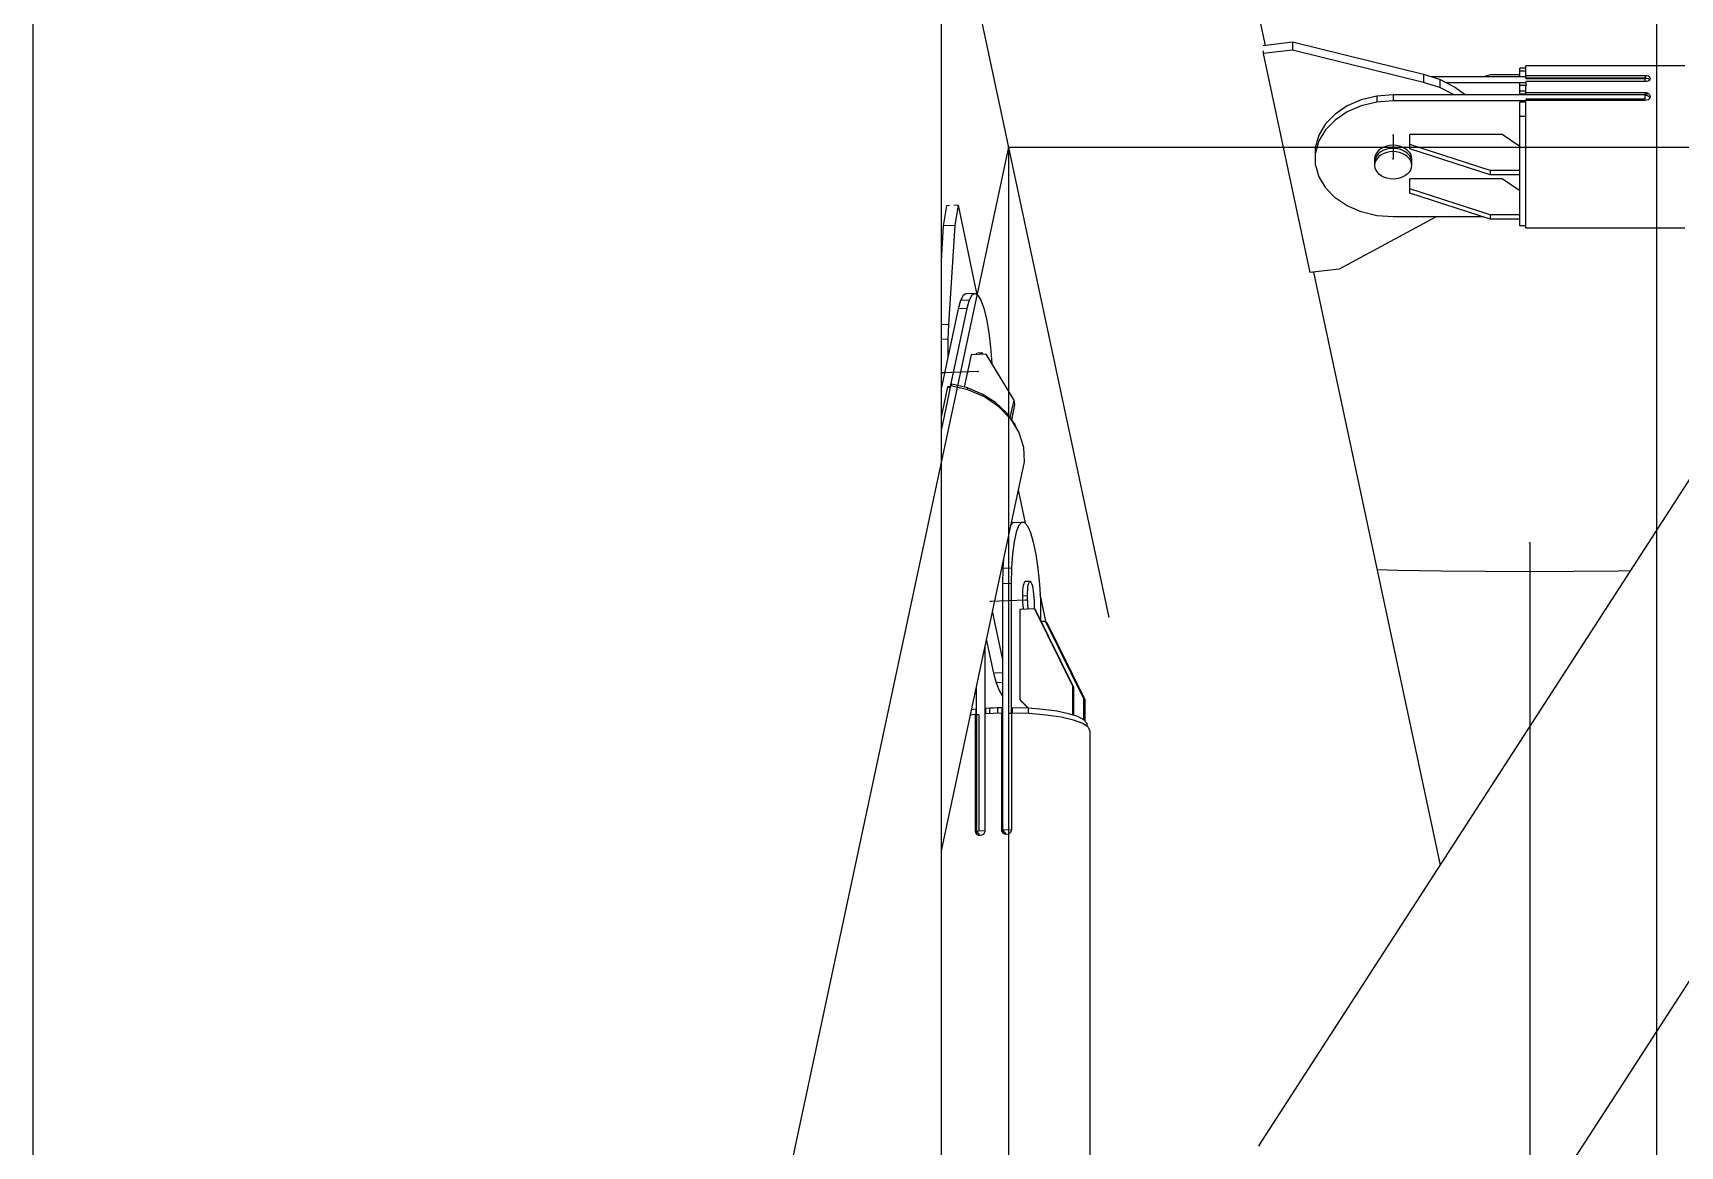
# Model space of a CAD drawing. Header units: millimetres. Extents: x 150209.93 to 150215.05, y 136675.65 to 136679.93.
# Drawn here: x 150211.281 to 150211.3363, y 136679.3194 to 136679.3568 of the extents above; entities that cross this region are included whole.
import ezdxf

# ---------------------------------------------------------------- set-up
doc = ezdxf.new("R2010")
doc.units = ezdxf.units.MM
doc.header["$LTSCALE"] = 0.25
for name, pattern in [('CENTER', [50.8, 31.75, -6.35, 6.35, -6.35]), ('XKITLINE00', [0]), ('XKITLINE02', [4, 2, -2])]:
    doc.linetypes.add(name, pattern=pattern)

# ---------------------------------------------------------------- blocks, each defined once
blk = doc.blocks.new('çatıı')
at = {"color": 8, "linetype": 'CENTER'}
for p, q in [((12015, 20197.81), (12015, 18543.85)), ((11840, 19282.77), (11840, 17654.86)), ((11840, 19020.27), (12015, 18200.27)), ((12370, 19020.27), (11840, 18200.27)), ((11992.05, 18612.28), (11992.05, 18608.27)), ((11927.5, 18610.27), (11840, 18200.27)), ((11927.5, 18610.27), (11927.5, 17790.27)), ((11927.5, 18610.27), (12282.5, 18610.27)), ((11922.38, 18572.61), (11916.48, 18572.36)), ((12015, 18543.85), (12015, 16877.2)), ((11930.44, 18534.26), (11924.55, 18534.02))]:
    blk.add_line(p, q, dxfattribs=at)
at = {"color": 116, "linetype": 'XKITLINE02', "true_color": 0x136734}
for p, q in [((12037.69, 17642.74), (12037.7, 19342.25)), ((12037.16, 17641.93), (12037.17, 19341.44)), ((12036.31, 17854.51), (12036.31, 19043.1)), ((12036.31, 18461.98), (12036.31, 18546.05))]:
    blk.add_line(p, q, dxfattribs=at)
at = {"color": 7, "linetype": 'XKITLINE00'}
for p, q in [((12036.31, 18546.05), (12036.31, 18997.46)), ((12036.31, 18223.1), (12036.31, 18461.98))]:
    blk.add_line(p, q, dxfattribs=at)
at = {"color": 8, "linetype": 'XKITLINE00'}
for p, q in [((11916.2, 18985.02), (11916.2, 18415.51)), ((11763.8, 18857.43), (11763.8, 17654.86)), ((12202.42, 18803.05), (11969.49, 18442.66)), ((12240.5, 18777.89), (12007.57, 18417.51)), ((11948.68, 18729.96), (11970.59, 18627.31)), ((11975.18, 18627.85), (11970.24, 18627.27)), ((11970.24, 18627.27), (11970.24, 18627.24)), ((11975.18, 18626.51), (11970.24, 18625.93)), ((11970.24, 18626.39), (11970.24, 18625.93)), ((11970.24, 18625.93), (11978.08, 18589.21)), ((11997.17, 18622.45), (11975.18, 18627.85)), ((11975.18, 18627.85), (11975.18, 18626.51)), ((11997.17, 18621.11), (11975.18, 18626.51)), ((12013.35, 18622.02), (12013.35, 18623.48)), ((12014.35, 18623.48), (12013.35, 18623.48)), ((12014.35, 18622.97), (12013.35, 18622.97)), ((12014.35, 18622.02), (12014.35, 18623.9)), ((12041.01, 18623.9), (12014.35, 18623.9)), ((11997.17, 18622.45), (11997.17, 18621.11)), ((11999.9, 18621.57), (11997.17, 18622.45)), ((11999.9, 18620.23), (11997.17, 18621.11)), ((12014.35, 18622.02), (11998.5, 18622.02)), ((11999.9, 18621.57), (11999.9, 18620.23)), ((12002.37, 18620.33), (11999.9, 18621.57)), ((12002.32, 18619.01), (11999.9, 18620.23)), ((12014.35, 18621.02), (12000.99, 18621.02)), ((12004.17, 18619.01), (12002.37, 18620.33)), ((12008.35, 18622.39), (12007.21, 18622.02)), ((12013.35, 18622.39), (12008.35, 18622.39)), ((12014.35, 18621.01), (12013.35, 18621.01)), ((12013.35, 18619.01), (12013.35, 18621.01)), ((12014.35, 18620.58), (12013.35, 18620.58)), ((12034.35, 18622.23), (12014.35, 18622.23)), ((12014.35, 18622.02), (12014.35, 18621.72)), ((12034.35, 18621.83), (12014.35, 18621.83)), ((12034.35, 18621.72), (12014.35, 18621.72)), ((12034.35, 18621.24), (12014.35, 18621.24)), ((12014.35, 18621.24), (12014.35, 18620.42)), ((12014.35, 18619.01), (12014.35, 18620.42)), ((12034.62, 18622.2), (12034.35, 18622.23)), ((12034.35, 18622.23), (12034.35, 18621.83)), ((12034.35, 18621.24), (12034.35, 18621.83)), ((12034.62, 18621.74), (12034.35, 18621.76)), ((12034.62, 18621.27), (12034.35, 18621.24)), ((12034.85, 18622.14), (12034.62, 18622.2)), ((12034.85, 18621.69), (12034.62, 18621.74)), ((12034.85, 18621.34), (12034.62, 18621.27)), ((12035.04, 18622.03), (12034.85, 18622.14)), ((12034.89, 18621.68), (12034.85, 18621.69)), ((12035.04, 18621.45), (12034.85, 18621.34)), ((12035.04, 18621.59), (12034.89, 18621.68)), ((12035.04, 18622.03), (12035.16, 18621.89)), ((12035.16, 18621.59), (12035.04, 18621.45)), ((12035.04, 18621.59), (12035.1, 18621.52)), ((12035.16, 18621.89), (12035.2, 18621.74)), ((12035.2, 18621.74), (12035.16, 18621.59)), ((11986.73, 18618.17), (11984.35, 18617.15)), ((11989.33, 18618.8), (11986.73, 18618.17)), ((11989.33, 18617.8), (11986.73, 18617.17)), ((11992.05, 18619.01), (11989.33, 18618.8)), ((11989.33, 18618.8), (11989.33, 18617.8)), ((11992.05, 18618.01), (11989.33, 18617.8)), ((12034.35, 18619.01), (11992.05, 18619.01)), ((11992.05, 18619.01), (11992.05, 18618.01)), ((12014.35, 18618.01), (11992.05, 18618.01)), ((12014.35, 18619.64), (12013.35, 18619.64)), ((12014.35, 18619.13), (12013.35, 18619.13)), ((12014.35, 18617.78), (12013.35, 18617.78)), ((12013.35, 18606.35), (12013.35, 18617.78)), ((12034.35, 18619.37), (12014.35, 18619.37)), ((12014.35, 18619.13), (12014.35, 18619.01)), ((12034.35, 18618.31), (12014.35, 18618.31)), ((12014.35, 18618.31), (12014.35, 18618.08)), ((12034.35, 18618.08), (12014.35, 18618.08)), ((12014.35, 18596.65), (12014.35, 18618.08)), ((12034.35, 18619.37), (12034.35, 18619.01)), ((12034.62, 18619.34), (12034.35, 18619.37)), ((12034.35, 18618.08), (12034.35, 18619.01)), ((12034.62, 18618.89), (12034.35, 18618.92)), ((12034.62, 18618.14), (12034.35, 18618.08)), ((12034.62, 18619.34), (12034.62, 18618.89)), ((12034.85, 18619.25), (12034.62, 18619.34)), ((12034.85, 18618.8), (12034.62, 18618.89)), ((12034.85, 18618.21), (12034.62, 18618.14)), ((12035.04, 18619.11), (12034.85, 18619.25)), ((12035.04, 18618.66), (12034.85, 18618.8)), ((12035.04, 18618.35), (12034.85, 18618.21)), ((12035.04, 18619.11), (12035.16, 18618.93)), ((12035.04, 18618.66), (12035.14, 18618.51)), ((12035.16, 18618.53), (12035.04, 18618.35)), ((12035.16, 18618.93), (12035.2, 18618.73)), ((12035.2, 18618.73), (12035.16, 18618.53)), ((11982.32, 18615.79), (11980.71, 18614.14)), ((11982.32, 18614.79), (11980.71, 18613.14)), ((11984.35, 18617.15), (11982.32, 18615.79)), ((11984.35, 18616.15), (11982.32, 18614.79)), ((11986.73, 18617.17), (11984.35, 18616.15)), ((12014.35, 18615.4), (12013.35, 18615.4)), ((11979.59, 18612.28), (11979.03, 18610.29)), ((11980.71, 18614.14), (11979.59, 18612.28)), ((11980.71, 18613.14), (11979.59, 18611.28)), ((12010.35, 18612.36), (11994.85, 18612.36)), ((11994.85, 18609.94), (11994.85, 18612.36)), ((12013.35, 18610.35), (12010.35, 18612.36)), ((11979.59, 18611.28), (11979.03, 18609.29)), ((11979.03, 18607.25), (11979.03, 18610.29)), ((11989.14, 18609.06), (11989, 18608.67)), ((11989.37, 18609.42), (11989.14, 18609.06)), ((11989.68, 18609.75), (11989.37, 18609.42)), ((11989.68, 18609.22), (11989.37, 18608.89)), ((11989.68, 18609.22), (11989.37, 18608.89)), ((11990.06, 18610.03), (11989.68, 18609.75)), ((11990.06, 18609.5), (11989.68, 18609.22)), ((11990.06, 18609.5), (11989.68, 18609.22)), ((11990.06, 18608.96), (11989.68, 18608.68)), ((11990.5, 18610.26), (11990.06, 18610.03)), ((11990.5, 18609.73), (11990.06, 18609.5)), ((11990.5, 18609.73), (11990.06, 18609.5)), ((11990.5, 18609.19), (11990.06, 18608.96)), ((11990.99, 18610.43), (11990.5, 18610.26)), ((11990.99, 18609.9), (11990.5, 18609.73)), ((11990.99, 18609.9), (11990.5, 18609.73)), ((11990.99, 18609.36), (11990.5, 18609.19)), ((11991.51, 18610.54), (11990.99, 18610.43)), ((11991.51, 18610), (11990.99, 18609.9)), ((11991.51, 18610), (11990.99, 18609.9)), ((11991.51, 18609.47), (11990.99, 18609.36)), ((11992.05, 18610.57), (11991.51, 18610.54)), ((11992.05, 18610.04), (11991.51, 18610)), ((11992.05, 18610.04), (11991.51, 18610)), ((11992.05, 18609.5), (11991.51, 18609.47)), ((11992.05, 18610.57), (11992.05, 18610.04)), ((11992.59, 18610.54), (11992.05, 18610.57)), ((11992.59, 18610), (11992.05, 18610.04)), ((11992.59, 18610), (11992.05, 18610.04)), ((11992.05, 18610.04), (11992.05, 18609.5)), ((11992.59, 18609.47), (11992.05, 18609.5)), ((11993.11, 18610.43), (11992.59, 18610.54)), ((11993.11, 18609.9), (11992.59, 18610)), ((11993.11, 18609.9), (11992.59, 18610)), ((11993.11, 18609.36), (11992.59, 18609.47)), ((11993.6, 18610.26), (11993.11, 18610.43)), ((11993.6, 18609.73), (11993.11, 18609.9)), ((11993.6, 18609.73), (11993.11, 18609.9)), ((11993.6, 18609.19), (11993.11, 18609.36)), ((11994.05, 18610.03), (11993.6, 18610.26)), ((11994.05, 18609.5), (11993.6, 18609.73)), ((11994.05, 18609.5), (11993.6, 18609.73)), ((11994.05, 18608.96), (11993.6, 18609.19)), ((11994.43, 18609.75), (11994.05, 18610.03)), ((11994.43, 18609.22), (11994.05, 18609.5)), ((11994.43, 18609.22), (11994.05, 18609.5)), ((11994.43, 18608.68), (11994.05, 18608.96)), ((11994.43, 18609.75), (11994.74, 18609.42)), ((11994.43, 18609.22), (11994.74, 18608.89)), ((11994.43, 18609.22), (11994.74, 18608.89)), ((11994.74, 18609.42), (11994.97, 18609.06)), ((12008.35, 18606.34), (11994.85, 18610.69)), ((12008.35, 18605.6), (11994.85, 18609.94)), ((11994.97, 18609.06), (11995.11, 18608.67)), ((11979.03, 18607.25), (11979.59, 18605.26)), ((11989, 18608.67), (11988.95, 18608.27)), ((11988.95, 18608.27), (11988.95, 18607.73)), ((11989, 18608.13), (11988.95, 18607.73)), ((11989, 18608.13), (11988.95, 18607.73)), ((11988.95, 18607.73), (11988.95, 18607.2)), ((11989, 18607.6), (11988.95, 18607.2)), ((11988.95, 18607.2), (11989, 18606.8)), ((11989.14, 18608.52), (11989, 18608.13)), ((11989.14, 18608.52), (11989, 18608.13)), ((11989.14, 18607.99), (11989, 18607.6)), ((11989, 18606.8), (11989.14, 18606.41)), ((11989.37, 18608.89), (11989.14, 18608.52)), ((11989.37, 18608.89), (11989.14, 18608.52)), ((11989.37, 18608.35), (11989.14, 18607.99)), ((11989.14, 18606.41), (11989.37, 18606.05)), ((11989.68, 18608.68), (11989.37, 18608.35)), ((11994.43, 18608.68), (11994.74, 18608.35)), ((11994.74, 18608.89), (11994.97, 18608.52)), ((11994.74, 18608.89), (11994.97, 18608.52)), ((11994.74, 18608.35), (11994.97, 18607.99)), ((11994.97, 18606.41), (11994.74, 18606.05)), ((11994.97, 18608.52), (11995.11, 18608.13)), ((11994.97, 18608.52), (11995.11, 18608.13)), ((11994.97, 18607.99), (11995.11, 18607.6)), ((11995.11, 18606.8), (11994.97, 18606.41)), ((11995.11, 18608.67), (11995.15, 18608.27)), ((11995.11, 18608.13), (11995.15, 18607.73)), ((11995.11, 18608.13), (11995.15, 18607.73)), ((11995.11, 18607.6), (11995.15, 18607.2)), ((11995.15, 18607.2), (11995.11, 18606.8)), ((11995.15, 18608.27), (11995.15, 18607.73)), ((11995.15, 18607.73), (11995.15, 18607.2)), ((12013.35, 18606.34), (12008.35, 18606.34)), ((12008.35, 18606.34), (12008.35, 18605.6)), ((12013.35, 18606.35), (12013.35, 18606.34)), ((12013.35, 18606.34), (12013.35, 18606.31)), ((12013.35, 18598.19), (12013.35, 18606.31)), ((11979.59, 18605.26), (11980.71, 18603.4)), ((11989.37, 18606.05), (11989.68, 18605.72)), ((11990.06, 18605.43), (11989.68, 18605.72)), ((11990.5, 18605.2), (11990.06, 18605.43)), ((11990.99, 18605.03), (11990.5, 18605.2)), ((11991.51, 18604.93), (11990.99, 18605.03)), ((11992.05, 18604.89), (11991.51, 18604.93)), ((11992.59, 18604.93), (11992.05, 18604.89)), ((11993.11, 18605.03), (11992.59, 18604.93)), ((11993.6, 18605.2), (11993.11, 18605.03)), ((11994.05, 18605.43), (11993.6, 18605.2)), ((11994.43, 18605.72), (11994.05, 18605.43)), ((11994.74, 18606.05), (11994.43, 18605.72)), ((12010.35, 18604.92), (11994.85, 18604.92)), ((11994.85, 18602.51), (11994.85, 18604.92)), ((12013.35, 18605.6), (12008.35, 18605.6)), ((12013.35, 18602.92), (12010.35, 18604.92)), ((11980.71, 18603.4), (11982.32, 18601.75)), ((11984.35, 18600.39), (11982.32, 18601.75)), ((12008.35, 18598.9), (11994.85, 18603.25)), ((12008.35, 18598.16), (11994.85, 18602.51)), ((11917.11, 18600.42), (11916.57, 18597.04)), ((11917.61, 18600.45), (11917.11, 18600.42)), ((11919.07, 18600.51), (11918.32, 18600.47)), ((11919.07, 18600.51), (11918.53, 18597.12)), ((11919.07, 18600.51), (11922.23, 18585.49)), ((11999.27, 18598.53), (11983.02, 18589.8)), ((11986.73, 18599.37), (11984.35, 18600.39)), ((11989.33, 18598.74), (11986.73, 18599.37)), ((11992.05, 18598.53), (11989.33, 18598.74)), ((12007.21, 18598.53), (11992.05, 18598.53)), ((12013.35, 18598.9), (12008.35, 18598.9)), ((12008.35, 18598.9), (12008.35, 18598.16)), ((12013.35, 18598.16), (12008.35, 18598.16)), ((12013.35, 18598.19), (12013.35, 18598.16)), ((12013.35, 18597.07), (12013.35, 18598.16)), ((11916.57, 18597.04), (11916.2, 18591.21)), ((11918.53, 18597.12), (11916.57, 18597.04)), ((11918.53, 18597.12), (11917.47, 18580.5)), ((12014.35, 18597.07), (12013.35, 18597.07)), ((12041.01, 18596.65), (12014.35, 18596.65)), ((11983.02, 18589.8), (11978.08, 18589.21)), ((11978.7, 18589.29), (11999.94, 18489.77)), ((11919.44, 18584.5), (11919.06, 18583.13)), ((11919.89, 18585.35), (11919.44, 18584.5)), ((11920.91, 18584.56), (11919.44, 18584.5)), ((11920.38, 18585.64), (11919.89, 18585.35)), ((11921.85, 18585.7), (11920.38, 18585.64)), ((11920.91, 18584.56), (11920.53, 18583.19)), ((11921.36, 18585.41), (11920.91, 18584.56)), ((11921.85, 18585.7), (11921.36, 18585.41)), ((11922.36, 18585.42), (11921.85, 18585.7)), ((11922.36, 18585.42), (11922.88, 18584.57)), ((11922.88, 18584.57), (11923.37, 18583.21)), ((11919.06, 18583.13), (11916.2, 18569.71)), ((11920.53, 18583.19), (11917.73, 18570.06)), ((11920.53, 18583.19), (11919.06, 18583.13)), ((11923.37, 18583.21), (11923.82, 18581.38)), ((11923.82, 18581.38), (11924.21, 18579.17)), ((11917.47, 18580.5), (11916.2, 18580.45)), ((11917.47, 18580.5), (11917.36, 18578.01)), ((11924.21, 18579.17), (11924.51, 18576.67)), ((11917.36, 18578.01), (11916.2, 18577.96)), ((11917.36, 18578.01), (11917.34, 18575.35)), ((11924.51, 18576.67), (11924.72, 18574)), ((11917.34, 18575.35), (11917.34, 18575.1)), ((11921.25, 18575.4), (11920.09, 18569.98)), ((11923.7, 18575.5), (11921.25, 18575.4)), ((11922.1, 18575.58), (11922.03, 18575.43)), ((11922.19, 18575.69), (11922.1, 18575.58)), ((11923.08, 18575.73), (11922.29, 18575.7)), ((11922.89, 18575.62), (11922.82, 18575.47)), ((11922.98, 18575.72), (11922.89, 18575.62)), ((11923.08, 18575.73), (11922.98, 18575.72)), ((11923.18, 18575.65), (11923.08, 18575.73)), ((11923.18, 18575.65), (11923.27, 18575.49)), ((11923.7, 18575.5), (11928.39, 18567.82)), ((11924.72, 18574), (11924.73, 18573.82)), ((11916.27, 18570.65), (11916.2, 18570.28)), ((11916.27, 18570.65), (11916.2, 18570.65)), ((11916.27, 18570.65), (11916.33, 18570.33)), ((11917.98, 18570.48), (11917.92, 18570.19)), ((11920.63, 18569.85), (11917.98, 18570.48)), ((11917.8, 18570.22), (11916.2, 18562.69)), ((11917.29, 18570.04), (11916.2, 18564.94)), ((11916.2, 18569.79), (11916.2, 18569.75)), ((11917.73, 18570.06), (11917.29, 18570.04)), ((11917.73, 18569.87), (11917.29, 18570.04)), ((11917.73, 18570.06), (11917.75, 18569.96)), ((11920.71, 18569.53), (11917.8, 18570.22)), ((11920.63, 18569.85), (11920.57, 18569.57)), ((11923.11, 18568.81), (11920.63, 18569.85)), ((11923.48, 18568.33), (11920.71, 18569.53)), ((11925.32, 18567.4), (11923.11, 18568.81)), ((11925.91, 18566.67), (11923.48, 18568.33)), ((11928.39, 18567.82), (11927.76, 18564.88)), ((11928.39, 18567.82), (11928.53, 18567.01)), ((11927.17, 18565.67), (11925.32, 18567.4)), ((11925.91, 18566.67), (11927.87, 18564.64)), ((11927.17, 18565.67), (11927.76, 18564.86)), ((11927.76, 18564.88), (11927.75, 18564.88)), ((11927.76, 18564.88), (11927.77, 18564.84)), ((11927.77, 18564.84), (11928.59, 18563.71)), ((11928.53, 18567.01), (11928, 18564.52)), ((11927.87, 18564.64), (11929.27, 18562.36)), ((11928.59, 18563.71), (11928.94, 18562.9)), ((11929.27, 18562.36), (11930.03, 18559.92)), ((11930.03, 18559.92), (11930.13, 18557.45)), ((11930.13, 18557.45), (11916.2, 18492.17)), ((11929.12, 18552.74), (11930.3, 18547.15)), ((11928.2, 18547.22), (11927.86, 18546.81)), ((11929.68, 18547.28), (11928.2, 18547.22)), ((11928.79, 18545.62), (11928.44, 18544.02)), ((11929.2, 18546.73), (11928.79, 18545.62)), ((11929.68, 18547.28), (11929.2, 18546.73)), ((11930.18, 18547.27), (11929.68, 18547.28)), ((11930.18, 18547.27), (11930.7, 18546.7)), ((11930.7, 18546.7), (11931.21, 18545.57)), ((11931.21, 18545.57), (11931.68, 18543.96)), ((11928.44, 18544.02), (11928.18, 18542)), ((11931.68, 18543.96), (11932.1, 18541.92)), ((11926.66, 18541.21), (11926.55, 18539.57)), ((11928.18, 18542), (11928.02, 18539.63)), ((11932.1, 18541.92), (11932.44, 18539.54)), ((11926.55, 18539.57), (11926.5, 18536.97)), ((11928.02, 18539.63), (11926.55, 18539.57)), ((11928.02, 18539.63), (11927.97, 18537.03)), ((11930.15, 18537.21), (11930.07, 18537)), ((11930.24, 18537.33), (11930.15, 18537.21)), ((11930.34, 18537.36), (11930.24, 18537.33)), ((11931.13, 18537.39), (11930.34, 18537.36)), ((11930.93, 18537.24), (11930.85, 18537.04)), ((11931.03, 18537.36), (11930.93, 18537.24)), ((11931.13, 18537.39), (11931.03, 18537.36)), ((11931.23, 18537.32), (11931.13, 18537.39)), ((11931.23, 18537.32), (11931.33, 18537.16)), ((11931.33, 18537.16), (11931.43, 18536.92)), ((11932.44, 18539.54), (11932.7, 18536.94)), ((11992.88, 18539.23), (11989.37, 18539.31)), ((12000.13, 18539.11), (11992.88, 18539.23)), ((12007.53, 18539.04), (12000.13, 18539.11)), ((12015, 18539.02), (12007.53, 18539.04)), ((12022.46, 18539.04), (12015, 18539.02)), ((12029.86, 18539.11), (12022.46, 18539.04)), ((12031.85, 18539.14), (12029.86, 18539.11)), ((11927.97, 18537.03), (11926.5, 18536.97)), ((11926.5, 18536.97), (11926.5, 18495.66)), ((11927.97, 18537.03), (11927.97, 18515.25)), ((11929.87, 18535.43), (11929.86, 18534.92)), ((11930.64, 18534.95), (11929.86, 18534.92)), ((11929.86, 18534.92), (11929.87, 18534.38)), ((11929.89, 18535.91), (11929.87, 18535.43)), ((11929.87, 18534.38), (11929.89, 18533.84)), ((11929.93, 18536.34), (11929.89, 18535.91)), ((11929.99, 18536.71), (11929.93, 18536.34)), ((11930.07, 18537), (11929.99, 18536.71)), ((11930.65, 18535.47), (11930.64, 18534.95)), ((11930.64, 18534.95), (11930.65, 18534.41)), ((11930.68, 18535.95), (11930.65, 18535.47)), ((11930.65, 18534.41), (11930.68, 18533.88)), ((11930.72, 18536.38), (11930.68, 18535.95)), ((11930.78, 18536.74), (11930.72, 18536.38)), ((11930.85, 18537.04), (11930.78, 18536.74)), ((11931.43, 18536.92), (11931.52, 18536.59)), ((11931.52, 18536.59), (11931.6, 18536.19)), ((11931.6, 18536.19), (11931.68, 18535.74)), ((11931.68, 18535.74), (11931.73, 18535.24)), ((11931.73, 18535.24), (11931.78, 18534.71)), ((11931.78, 18534.71), (11931.8, 18534.18)), ((11932.7, 18536.94), (11932.86, 18534.21)), ((11932.8, 18535.24), (11933.75, 18530.73)), ((11924.78, 18532.39), (11926.5, 18524.23)), ((11931.86, 18532.79), (11929.4, 18532.69)), ((11929.4, 18532.69), (11929.4, 18517.55)), ((11929.89, 18533.84), (11929.93, 18533.32)), ((11929.93, 18533.32), (11929.99, 18532.82)), ((11929.99, 18532.82), (11930.01, 18532.72)), ((11930.68, 18533.88), (11930.72, 18533.35)), ((11930.72, 18533.35), (11930.78, 18532.85)), ((11930.78, 18532.85), (11930.8, 18532.75)), ((11931.8, 18533.12), (11931.78, 18532.79)), ((11931.8, 18534.18), (11931.81, 18533.64)), ((11931.81, 18533.64), (11931.8, 18533.12)), ((11931.86, 18532.79), (11932.05, 18532.58)), ((11931.86, 18532.79), (11938.24, 18519.87)), ((11932.05, 18532.58), (11938.43, 18519.66)), ((11932.86, 18534.21), (11932.91, 18531.49)), ((11932.91, 18531.49), (11932.91, 18530.82)), ((11933.75, 18530.68), (11933, 18530.65)), ((11933.75, 18530.73), (11933.74, 18530.69)), ((11933.75, 18530.68), (11933.93, 18530.47)), ((11933.75, 18530.68), (11940.13, 18517.76)), ((11933.93, 18530.47), (11940.32, 18517.55)), ((11923.55, 18526.63), (11923.55, 18495.54)), ((11923.78, 18527.72), (11924.98, 18522)), ((11926.5, 18522.06), (11924.98, 18522)), ((11924.98, 18522), (11925.45, 18520.36)), ((11922.08, 18519.73), (11922.08, 18515.01)), ((11926.5, 18520.41), (11925.45, 18520.36)), ((11925.45, 18520.36), (11925.94, 18519.1)), ((11925.94, 18519.1), (11926.45, 18518.26)), ((11926.5, 18518.22), (11926.45, 18518.26)), ((11938.24, 18519.87), (11938.43, 18519.66)), ((11938.24, 18519.87), (11938.24, 18514.99)), ((11938.43, 18519.66), (11938.43, 18514.92)), ((11940.13, 18517.76), (11940.32, 18517.55)), ((11940.13, 18517.76), (11940.13, 18514.19)), ((11921.94, 18515.05), (11921.05, 18514.93)), ((11922.02, 18515.94), (11921.25, 18515.84)), ((11921.94, 18515.05), (11921.94, 18495.51)), ((11921.94, 18515.05), (11922.06, 18514.91)), ((11922.02, 18515.94), (11922.02, 18514.96)), ((11922.02, 18515.94), (11922.08, 18515.87)), ((11922.02, 18514.96), (11922.13, 18514.84)), ((11922.52, 18515.03), (11922.08, 18515.01)), ((11922.08, 18515.01), (11922.13, 18514.95)), ((11922.52, 18515.03), (11922.13, 18514.95)), ((11922.13, 18514.95), (11922.13, 18495.42)), ((11922.52, 18515.03), (11922.52, 18495.5)), ((11924.92, 18515.25), (11923.57, 18515.16)), ((11923.57, 18515.16), (11923.57, 18495.63)), ((11924.31, 18516.11), (11923.63, 18516.07)), ((11923.63, 18516.07), (11923.63, 18515.16)), ((11924.99, 18516.14), (11924.31, 18516.11)), ((11924.31, 18516.11), (11924.31, 18515.21)), ((11926.32, 18515.27), (11924.92, 18515.25)), ((11925.69, 18516.16), (11924.99, 18516.14)), ((11926.38, 18516.18), (11925.69, 18516.16)), ((11925.69, 18516.16), (11925.69, 18515.26)), ((11926.32, 18515.27), (11926.32, 18495.74)), ((11926.32, 18515.27), (11926.44, 18515.14)), ((11926.38, 18516.18), (11926.38, 18515.2)), ((11926.38, 18516.18), (11926.5, 18516.06)), ((11926.38, 18515.2), (11926.5, 18515.08)), ((11926.44, 18515.14), (11926.44, 18495.61)), ((11927.97, 18515.25), (11927.52, 18515.24)), ((11927.52, 18515.24), (11927.52, 18495.7)), ((11928.02, 18515.2), (11927.52, 18515.24)), ((11927.97, 18515.25), (11928.02, 18515.2)), ((11928.02, 18515.2), (11928.02, 18495.71)), ((11928.03, 18515.3), (11928.03, 18495.77)), ((11930.99, 18515.2), (11928.03, 18515.3)), ((11930.79, 18516.1), (11928.11, 18516.19)), ((11928.11, 18516.19), (11928.11, 18515.29)), ((11929.4, 18517.55), (11929.59, 18517.34)), ((11930.94, 18516.09), (11929.4, 18517.55)), ((11930.9, 18516.09), (11929.59, 18517.34)), ((11933.34, 18515.9), (11930.79, 18516.1)), ((11930.79, 18516.1), (11930.79, 18515.21)), ((11933.84, 18514.96), (11930.99, 18515.2)), ((11935.64, 18515.59), (11933.34, 18515.9)), ((11936.37, 18514.6), (11933.84, 18514.96)), ((11937.6, 18515.18), (11935.64, 18515.59)), ((11938.22, 18514.99), (11937.6, 18515.18)), ((11938.24, 18514.99), (11938.22, 18514.99)), ((11938.24, 18514.99), (11938.25, 18514.98)), ((11939.14, 18514.7), (11938.25, 18514.98)), ((11940.32, 18517.55), (11940.32, 18514.01)), ((11922.06, 18514.91), (11922.06, 18495.38)), ((11938.45, 18514.11), (11936.37, 18514.6)), ((11939.99, 18513.55), (11938.45, 18514.11)), ((11940.18, 18514.16), (11939.14, 18514.7)), ((11940.9, 18512.92), (11939.99, 18513.55)), ((11940.18, 18514.16), (11940.69, 18513.59)), ((11940.69, 18513.59), (11940.69, 18513.06)), ((11940.9, 18512.92), (11941.14, 18512.26)), ((11941.14, 18512.26), (11941.14, 18399.63)), ((11922.13, 18509.82), (11922.06, 18509.82)), ((11926.44, 18511.95), (11926.5, 18511.89)), ((11923.57, 18495.63), (11923.53, 18495.37)), ((11926.32, 18495.74), (11926.44, 18495.61)), ((11926.32, 18495.74), (11926.36, 18495.48)), ((11926.44, 18495.61), (11926.48, 18495.36)), ((11927.52, 18495.7), (11926.5, 18495.66)), ((11926.5, 18495.66), (11927.15, 18494.93)), ((11928.01, 18495.67), (11927.52, 18495.7)), ((11928.03, 18495.77), (11927.97, 18495.51)), ((11921.94, 18495.51), (11922.06, 18495.38)), ((11921.94, 18495.51), (11922, 18495.26)), ((11922, 18495.26), (11922.1, 18495.04)), ((11922.06, 18495.38), (11922.1, 18495.16)), ((11922.1, 18495.13), (11922.19, 18494.95)), ((11922.28, 18494.87), (11922.11, 18495.02)), ((11922.52, 18495.5), (11922.13, 18495.42)), ((11922.13, 18495.42), (11922.73, 18494.74)), ((11922.5, 18494.77), (11922.28, 18494.87)), ((11922.76, 18494.74), (11922.5, 18494.77)), ((11923.55, 18495.54), (11922.52, 18495.5)), ((11923.01, 18494.8), (11922.76, 18494.74)), ((11923.24, 18494.93), (11923.01, 18494.8)), ((11923.42, 18495.13), (11923.24, 18494.93)), ((11923.53, 18495.37), (11923.42, 18495.13)), ((11926.36, 18495.48), (11926.48, 18495.36)), ((11926.36, 18495.48), (11926.49, 18495.25)), ((11926.48, 18495.36), (11926.58, 18495.17)), ((11926.67, 18495.07), (11926.49, 18495.25)), ((11926.91, 18494.96), (11926.67, 18495.07)), ((11927.18, 18494.92), (11926.91, 18494.96)), ((11927.44, 18494.97), (11927.18, 18494.92)), ((11927.68, 18495.09), (11927.44, 18494.97)), ((11927.87, 18495.28), (11927.68, 18495.09)), ((11927.97, 18495.51), (11927.87, 18495.28)), ((11969.57, 18442.72), (11969.49, 18442.66)), ((11969.63, 18442.71), (11969.57, 18442.72)), ((11969.63, 18442.71), (11969.63, 18442.62))]:
    blk.add_line(p, q, dxfattribs=at)
for centre in [(11992.05, 18612.28), (11927.5, 18610.27), (11927.5, 18610.27), (11927.5, 18610.27), (11992.05, 18608.27), (11916.48, 18572.36), (11922.38, 18572.61), (12015, 18543.85), (12015, 18543.85), (11930.44, 18534.26), (11924.55, 18534.02)]:
    blk.add_circle(centre, 0.05, dxfattribs=at)

msp = doc.modelspace()

# ---------------------------------------------------------------- block references
at = {"xscale": 0.0002000170049888334, "yscale": 0.0002000170049888334, "zscale": 0.0002000170049888334}
msp.add_blockref('çatıı', (150208.928067, 136675.630592), dxfattribs=at)

doc.saveas('drawing.dxf')
